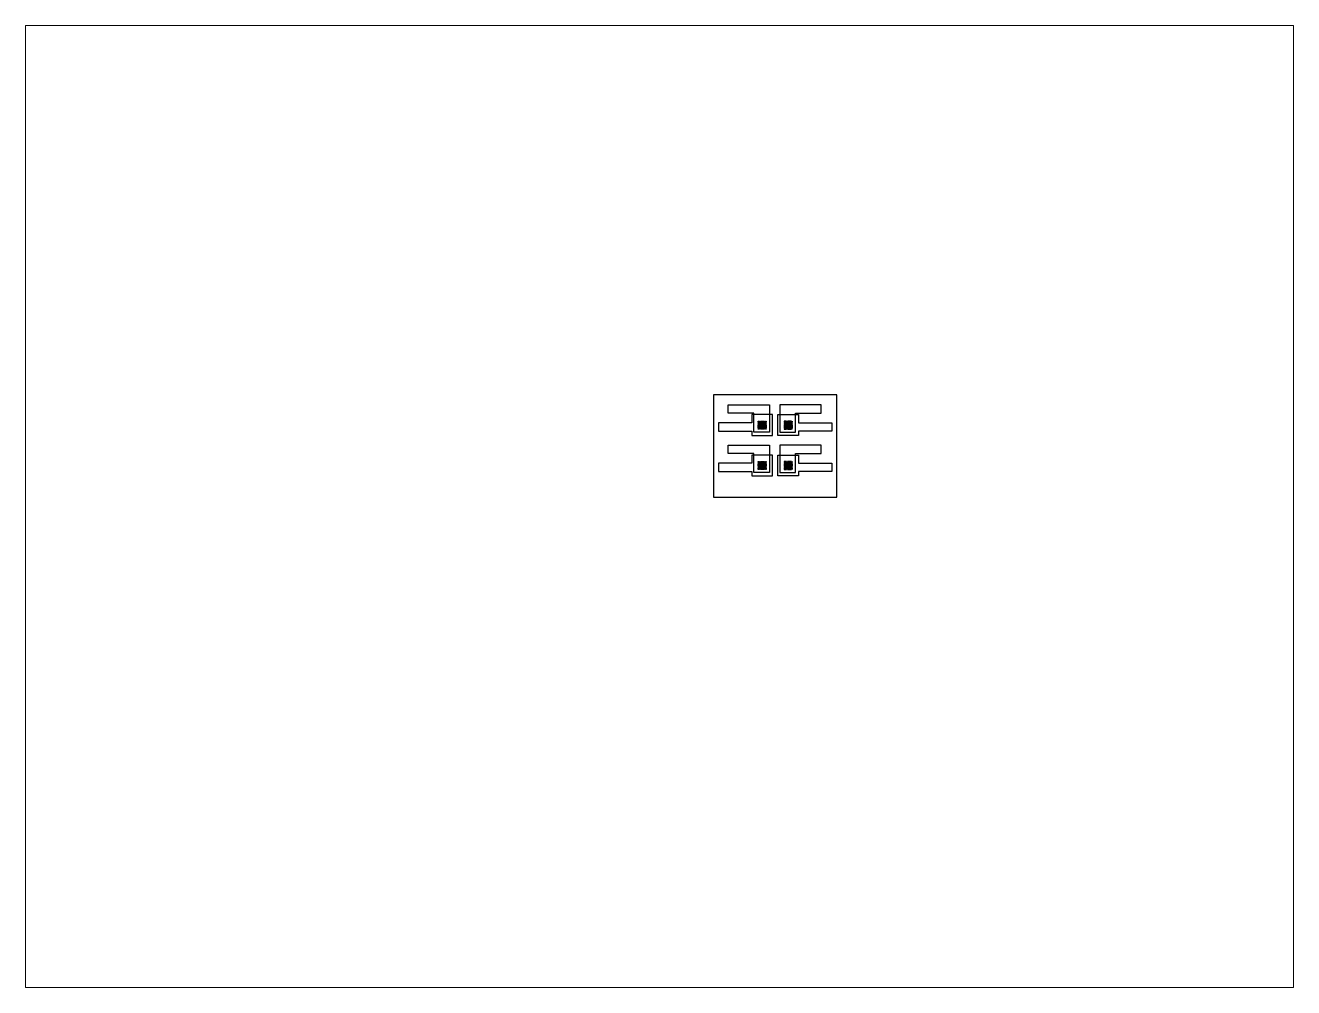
# Paper-space layout 'Layout2' of a CAD drawing. Extents: x 26 to 231, y 20 to 176.
# The model-space entities are those that its viewports show. They can reach past a viewport. Long polylines and large blocks are cut down to what shows.
import ezdxf

# ---------------------------------------------------------------- set-up
doc = ezdxf.new("R2010")
doc.units = 13

# ---------------------------------------------------------------- blocks, each defined once
blk = doc.blocks.new('ㅇㄴㅁㄴㅇㅁ')
for points in [[(1100, 1000), (24900, 1000), (24900, 20800), (1100, 20800), (1100, 1000)], [(1100, 1000), (24900, 1000)]]:
    blk.add_lwpolyline(points)
at = {"color": 1}
for points in [[(8900, 13550), (8900, 17250), (3900, 17250), (3900, 18850), (11900, 18850), (11900, 13550), (8900, 13550)], [(16900, 13550), (16900, 17250), (21900, 17250), (21900, 18850), (13900, 18850), (13900, 13550), (16900, 13550)], [(8900, 5750), (8900, 9450), (3900, 9450), (3900, 11050), (11900, 11050), (11900, 5750), (8900, 5750)], [(16900, 5750), (16900, 9450), (21900, 9450), (21900, 11050), (13900, 11050), (13900, 5750), (16900, 5750)]]:
    blk.add_lwpolyline(points, dxfattribs=at)
at = {"color": 5}
for points in [[(2050, 13750), (8500, 13750), (8500, 12950), (12500, 12950), (12500, 16950), (8500, 16950), (8500, 15350), (2050, 15350), (2050, 13750)], [(23950, 13750), (17500, 13750), (17500, 12950), (13500, 12950), (13500, 16950), (17500, 16950), (17500, 15350), (23950, 15350), (23950, 13750)], [(2050, 5950), (8500, 5950), (8500, 5150), (12500, 5150), (12500, 9150), (8500, 9150), (8500, 7550), (2050, 7550), (2050, 5950)], [(23950, 5950), (17500, 5950), (17500, 5150), (13500, 5150), (13500, 9150), (17500, 9150), (17500, 7550), (23950, 7550), (23950, 5950)]]:
    blk.add_lwpolyline(points, dxfattribs=at)
blk = doc.blocks.new('*U70')
blk.add_lwpolyline([(-25, 25), (25, 25), (25, -25), (-25, -25)], close=True)
blk = doc.blocks.new('*U69')
at = {"color": 0, "linetype": 'ByBlock', "lineweight": -2, "transparency": 16777216}
for p in [(0, 1500), (0, 1400), (0, 1300), (0, 1200), (0, 1100), (0, 1000), (0, 900), (0, 800), (0, 700), (0, 600), (0, 500), (0, 400), (0, 300), (0, 200), (0, 100), (0, 0), (100, 1500), (100, 1400), (100, 1300), (100, 1200), (100, 1100), (100, 1000), (100, 900), (100, 800), (100, 700), (100, 600), (100, 500), (100, 400), (100, 300), (100, 200), (100, 100), (100, 0), (200, 1500), (200, 1400), (200, 1300), (200, 1200), (200, 1100), (200, 1000), (200, 900), (200, 800), (200, 700), (200, 600), (200, 500), (200, 400), (200, 300), (200, 200), (200, 100), (200, 0), (300, 1500), (300, 1400), (300, 1300), (300, 1200), (300, 1100), (300, 1000), (300, 900), (300, 800), (300, 700), (300, 600), (300, 500), (300, 400), (300, 300), (300, 200), (300, 100), (300, 0), (400, 1500), (400, 1400), (400, 1300), (400, 1200), (400, 1100), (400, 1000), (400, 900), (400, 800), (400, 700), (400, 600), (400, 500), (400, 400), (400, 300), (400, 200), (400, 100), (400, 0), (500, 1500), (500, 1400), (500, 1300), (500, 1200), (500, 1100), (500, 1000), (500, 900), (500, 800), (500, 700), (500, 600), (500, 500), (500, 400), (500, 300), (500, 200), (500, 100), (500, 0), (600, 1500), (600, 1400), (600, 1300), (600, 1200), (600, 1100), (600, 1000), (600, 900), (600, 800), (600, 700), (600, 600), (600, 500), (600, 400), (600, 300), (600, 200), (600, 100), (600, 0), (700, 1500), (700, 1400), (700, 1300), (700, 1200), (700, 1100), (700, 1000), (700, 900), (700, 800), (700, 700), (700, 600), (700, 500), (700, 400), (700, 300), (700, 200), (700, 100), (700, 0), (800, 1500), (800, 1400), (800, 1300), (800, 1200), (800, 1100), (800, 1000), (800, 900), (800, 800), (800, 700), (800, 600), (800, 500), (800, 400), (800, 300), (800, 200), (800, 100), (800, 0), (900, 1500), (900, 1400), (900, 1300), (900, 1200), (900, 1100), (900, 1000), (900, 900), (900, 800), (900, 700), (900, 600), (900, 500), (900, 400), (900, 300), (900, 200), (900, 100), (900, 0), (1000, 1500), (1000, 1400), (1000, 1300), (1000, 1200), (1000, 1100), (1000, 1000), (1000, 900), (1000, 800), (1000, 700), (1000, 600), (1000, 500), (1000, 400), (1000, 300), (1000, 200), (1000, 100), (1000, 0), (1100, 1500), (1100, 1400), (1100, 1300), (1100, 1200), (1100, 1100), (1100, 1000), (1100, 900), (1100, 800), (1100, 700), (1100, 600), (1100, 500), (1100, 400), (1100, 300), (1100, 200), (1100, 100), (1100, 0), (1200, 1500), (1200, 1400), (1200, 1300), (1200, 1200), (1200, 1100), (1200, 1000), (1200, 900), (1200, 800), (1200, 700), (1200, 600), (1200, 500), (1200, 400), (1200, 300), (1200, 200), (1200, 100), (1200, 0), (1300, 1500), (1300, 1400), (1300, 1300), (1300, 1200), (1300, 1100), (1300, 1000), (1300, 900), (1300, 800), (1300, 700), (1300, 600), (1300, 500), (1300, 400), (1300, 300), (1300, 200), (1300, 100), (1300, 0), (1400, 1500), (1400, 1400), (1400, 1300), (1400, 1200), (1400, 1100), (1400, 1000), (1400, 900), (1400, 800), (1400, 700), (1400, 600), (1400, 500), (1400, 400), (1400, 300), (1400, 200), (1400, 100), (1400, 0), (1500, 1500), (1500, 1400), (1500, 1300), (1500, 1200), (1500, 1100), (1500, 1000), (1500, 900), (1500, 800), (1500, 700), (1500, 600), (1500, 500), (1500, 400), (1500, 300), (1500, 200), (1500, 100), (1500, 0)]:
    blk.add_blockref('*U70', p, dxfattribs=at)
blk = doc.blocks.new('*U64')
blk.add_lwpolyline([(-25, 25), (25, 25), (25, -25), (-25, -25)], close=True)
blk = doc.blocks.new('*U71')
at = {"color": 0, "linetype": 'ByBlock', "lineweight": -2, "transparency": 16777216}
for p in [(0, 1500), (0, 1400), (0, 1300), (0, 1200), (0, 1100), (0, 1000), (0, 900), (0, 800), (0, 700), (0, 600), (0, 500), (0, 400), (0, 300), (0, 200), (0, 100), (0, 0), (100, 1500), (100, 1400), (100, 1300), (100, 1200), (100, 1100), (100, 1000), (100, 900), (100, 800), (100, 700), (100, 600), (100, 500), (100, 400), (100, 300), (100, 200), (100, 100), (100, 0), (200, 1500), (200, 1400), (200, 1300), (200, 1200), (200, 1100), (200, 1000), (200, 900), (200, 800), (200, 700), (200, 600), (200, 500), (200, 400), (200, 300), (200, 200), (200, 100), (200, 0), (300, 1500), (300, 1400), (300, 1300), (300, 1200), (300, 1100), (300, 1000), (300, 900), (300, 800), (300, 700), (300, 600), (300, 500), (300, 400), (300, 300), (300, 200), (300, 100), (300, 0), (400, 1500), (400, 1400), (400, 1300), (400, 1200), (400, 1100), (400, 1000), (400, 900), (400, 800), (400, 700), (400, 600), (400, 500), (400, 400), (400, 300), (400, 200), (400, 100), (400, 0), (500, 1500), (500, 1400), (500, 1300), (500, 1200), (500, 1100), (500, 1000), (500, 900), (500, 800), (500, 700), (500, 600), (500, 500), (500, 400), (500, 300), (500, 200), (500, 100), (500, 0), (600, 1500), (600, 1400), (600, 1300), (600, 1200), (600, 1100), (600, 1000), (600, 900), (600, 800), (600, 700), (600, 600), (600, 500), (600, 400), (600, 300), (600, 200), (600, 100), (600, 0), (700, 1500), (700, 1400), (700, 1300), (700, 1200), (700, 1100), (700, 1000), (700, 900), (700, 800), (700, 700), (700, 600), (700, 500), (700, 400), (700, 300), (700, 200), (700, 100), (700, 0), (800, 1500), (800, 1400), (800, 1300), (800, 1200), (800, 1100), (800, 1000), (800, 900), (800, 800), (800, 700), (800, 600), (800, 500), (800, 400), (800, 300), (800, 200), (800, 100), (800, 0), (900, 1500), (900, 1400), (900, 1300), (900, 1200), (900, 1100), (900, 1000), (900, 900), (900, 800), (900, 700), (900, 600), (900, 500), (900, 400), (900, 300), (900, 200), (900, 100), (900, 0), (1000, 1500), (1000, 1400), (1000, 1300), (1000, 1200), (1000, 1100), (1000, 1000), (1000, 900), (1000, 800), (1000, 700), (1000, 600), (1000, 500), (1000, 400), (1000, 300), (1000, 200), (1000, 100), (1000, 0), (1100, 1500), (1100, 1400), (1100, 1300), (1100, 1200), (1100, 1100), (1100, 1000), (1100, 900), (1100, 800), (1100, 700), (1100, 600), (1100, 500), (1100, 400), (1100, 300), (1100, 200), (1100, 100), (1100, 0), (1200, 1500), (1200, 1400), (1200, 1300), (1200, 1200), (1200, 1100), (1200, 1000), (1200, 900), (1200, 800), (1200, 700), (1200, 600), (1200, 500), (1200, 400), (1200, 300), (1200, 200), (1200, 100), (1200, 0), (1300, 1500), (1300, 1400), (1300, 1300), (1300, 1200), (1300, 1100), (1300, 1000), (1300, 900), (1300, 800), (1300, 700), (1300, 600), (1300, 500), (1300, 400), (1300, 300), (1300, 200), (1300, 100), (1300, 0), (1400, 1500), (1400, 1400), (1400, 1300), (1400, 1200), (1400, 1100), (1400, 1000), (1400, 900), (1400, 800), (1400, 700), (1400, 600), (1400, 500), (1400, 400), (1400, 300), (1400, 200), (1400, 100), (1400, 0), (1500, 1500), (1500, 1400), (1500, 1300), (1500, 1200), (1500, 1100), (1500, 1000), (1500, 900), (1500, 800), (1500, 700), (1500, 600), (1500, 500), (1500, 400), (1500, 300), (1500, 200), (1500, 100), (1500, 0)]:
    blk.add_blockref('*U64', p, dxfattribs=at)
blk = doc.blocks.new('*U66')
blk.add_lwpolyline([(-25, 25), (25, 25), (25, -25), (-25, -25)], close=True)
blk = doc.blocks.new('*U65')
at = {"color": 0, "linetype": 'ByBlock', "lineweight": -2, "transparency": 16777216}
for p in [(0, 1500), (0, 1400), (0, 1300), (0, 1200), (0, 1100), (0, 1000), (0, 900), (0, 800), (0, 700), (0, 600), (0, 500), (0, 400), (0, 300), (0, 200), (0, 100), (0, 0), (100, 1500), (100, 1400), (100, 1300), (100, 1200), (100, 1100), (100, 1000), (100, 900), (100, 800), (100, 700), (100, 600), (100, 500), (100, 400), (100, 300), (100, 200), (100, 100), (100, 0), (200, 1500), (200, 1400), (200, 1300), (200, 1200), (200, 1100), (200, 1000), (200, 900), (200, 800), (200, 700), (200, 600), (200, 500), (200, 400), (200, 300), (200, 200), (200, 100), (200, 0), (300, 1500), (300, 1400), (300, 1300), (300, 1200), (300, 1100), (300, 1000), (300, 900), (300, 800), (300, 700), (300, 600), (300, 500), (300, 400), (300, 300), (300, 200), (300, 100), (300, 0), (400, 1500), (400, 1400), (400, 1300), (400, 1200), (400, 1100), (400, 1000), (400, 900), (400, 800), (400, 700), (400, 600), (400, 500), (400, 400), (400, 300), (400, 200), (400, 100), (400, 0), (500, 1500), (500, 1400), (500, 1300), (500, 1200), (500, 1100), (500, 1000), (500, 900), (500, 800), (500, 700), (500, 600), (500, 500), (500, 400), (500, 300), (500, 200), (500, 100), (500, 0), (600, 1500), (600, 1400), (600, 1300), (600, 1200), (600, 1100), (600, 1000), (600, 900), (600, 800), (600, 700), (600, 600), (600, 500), (600, 400), (600, 300), (600, 200), (600, 100), (600, 0), (700, 1500), (700, 1400), (700, 1300), (700, 1200), (700, 1100), (700, 1000), (700, 900), (700, 800), (700, 700), (700, 600), (700, 500), (700, 400), (700, 300), (700, 200), (700, 100), (700, 0), (800, 1500), (800, 1400), (800, 1300), (800, 1200), (800, 1100), (800, 1000), (800, 900), (800, 800), (800, 700), (800, 600), (800, 500), (800, 400), (800, 300), (800, 200), (800, 100), (800, 0), (900, 1500), (900, 1400), (900, 1300), (900, 1200), (900, 1100), (900, 1000), (900, 900), (900, 800), (900, 700), (900, 600), (900, 500), (900, 400), (900, 300), (900, 200), (900, 100), (900, 0), (1000, 1500), (1000, 1400), (1000, 1300), (1000, 1200), (1000, 1100), (1000, 1000), (1000, 900), (1000, 800), (1000, 700), (1000, 600), (1000, 500), (1000, 400), (1000, 300), (1000, 200), (1000, 100), (1000, 0), (1100, 1500), (1100, 1400), (1100, 1300), (1100, 1200), (1100, 1100), (1100, 1000), (1100, 900), (1100, 800), (1100, 700), (1100, 600), (1100, 500), (1100, 400), (1100, 300), (1100, 200), (1100, 100), (1100, 0), (1200, 1500), (1200, 1400), (1200, 1300), (1200, 1200), (1200, 1100), (1200, 1000), (1200, 900), (1200, 800), (1200, 700), (1200, 600), (1200, 500), (1200, 400), (1200, 300), (1200, 200), (1200, 100), (1200, 0), (1300, 1500), (1300, 1400), (1300, 1300), (1300, 1200), (1300, 1100), (1300, 1000), (1300, 900), (1300, 800), (1300, 700), (1300, 600), (1300, 500), (1300, 400), (1300, 300), (1300, 200), (1300, 100), (1300, 0), (1400, 1500), (1400, 1400), (1400, 1300), (1400, 1200), (1400, 1100), (1400, 1000), (1400, 900), (1400, 800), (1400, 700), (1400, 600), (1400, 500), (1400, 400), (1400, 300), (1400, 200), (1400, 100), (1400, 0), (1500, 1500), (1500, 1400), (1500, 1300), (1500, 1200), (1500, 1100), (1500, 1000), (1500, 900), (1500, 800), (1500, 700), (1500, 600), (1500, 500), (1500, 400), (1500, 300), (1500, 200), (1500, 100), (1500, 0)]:
    blk.add_blockref('*U66', p, dxfattribs=at)
blk = doc.blocks.new('*U68')
blk.add_lwpolyline([(-25, 25), (25, 25), (25, -25), (-25, -25)], close=True)
blk = doc.blocks.new('*U67')
at = {"color": 0, "linetype": 'ByBlock', "lineweight": -2, "transparency": 16777216}
for p in [(0, 1500), (0, 1400), (0, 1300), (0, 1200), (0, 1100), (0, 1000), (0, 900), (0, 800), (0, 700), (0, 600), (0, 500), (0, 400), (0, 300), (0, 200), (0, 100), (0, 0), (100, 1500), (100, 1400), (100, 1300), (100, 1200), (100, 1100), (100, 1000), (100, 900), (100, 800), (100, 700), (100, 600), (100, 500), (100, 400), (100, 300), (100, 200), (100, 100), (100, 0), (200, 1500), (200, 1400), (200, 1300), (200, 1200), (200, 1100), (200, 1000), (200, 900), (200, 800), (200, 700), (200, 600), (200, 500), (200, 400), (200, 300), (200, 200), (200, 100), (200, 0), (300, 1500), (300, 1400), (300, 1300), (300, 1200), (300, 1100), (300, 1000), (300, 900), (300, 800), (300, 700), (300, 600), (300, 500), (300, 400), (300, 300), (300, 200), (300, 100), (300, 0), (400, 1500), (400, 1400), (400, 1300), (400, 1200), (400, 1100), (400, 1000), (400, 900), (400, 800), (400, 700), (400, 600), (400, 500), (400, 400), (400, 300), (400, 200), (400, 100), (400, 0), (500, 1500), (500, 1400), (500, 1300), (500, 1200), (500, 1100), (500, 1000), (500, 900), (500, 800), (500, 700), (500, 600), (500, 500), (500, 400), (500, 300), (500, 200), (500, 100), (500, 0), (600, 1500), (600, 1400), (600, 1300), (600, 1200), (600, 1100), (600, 1000), (600, 900), (600, 800), (600, 700), (600, 600), (600, 500), (600, 400), (600, 300), (600, 200), (600, 100), (600, 0), (700, 1500), (700, 1400), (700, 1300), (700, 1200), (700, 1100), (700, 1000), (700, 900), (700, 800), (700, 700), (700, 600), (700, 500), (700, 400), (700, 300), (700, 200), (700, 100), (700, 0), (800, 1500), (800, 1400), (800, 1300), (800, 1200), (800, 1100), (800, 1000), (800, 900), (800, 800), (800, 700), (800, 600), (800, 500), (800, 400), (800, 300), (800, 200), (800, 100), (800, 0), (900, 1500), (900, 1400), (900, 1300), (900, 1200), (900, 1100), (900, 1000), (900, 900), (900, 800), (900, 700), (900, 600), (900, 500), (900, 400), (900, 300), (900, 200), (900, 100), (900, 0), (1000, 1500), (1000, 1400), (1000, 1300), (1000, 1200), (1000, 1100), (1000, 1000), (1000, 900), (1000, 800), (1000, 700), (1000, 600), (1000, 500), (1000, 400), (1000, 300), (1000, 200), (1000, 100), (1000, 0), (1100, 1500), (1100, 1400), (1100, 1300), (1100, 1200), (1100, 1100), (1100, 1000), (1100, 900), (1100, 800), (1100, 700), (1100, 600), (1100, 500), (1100, 400), (1100, 300), (1100, 200), (1100, 100), (1100, 0), (1200, 1500), (1200, 1400), (1200, 1300), (1200, 1200), (1200, 1100), (1200, 1000), (1200, 900), (1200, 800), (1200, 700), (1200, 600), (1200, 500), (1200, 400), (1200, 300), (1200, 200), (1200, 100), (1200, 0), (1300, 1500), (1300, 1400), (1300, 1300), (1300, 1200), (1300, 1100), (1300, 1000), (1300, 900), (1300, 800), (1300, 700), (1300, 600), (1300, 500), (1300, 400), (1300, 300), (1300, 200), (1300, 100), (1300, 0), (1400, 1500), (1400, 1400), (1400, 1300), (1400, 1200), (1400, 1100), (1400, 1000), (1400, 900), (1400, 800), (1400, 700), (1400, 600), (1400, 500), (1400, 400), (1400, 300), (1400, 200), (1400, 100), (1400, 0), (1500, 1500), (1500, 1400), (1500, 1300), (1500, 1200), (1500, 1100), (1500, 1000), (1500, 900), (1500, 800), (1500, 700), (1500, 600), (1500, 500), (1500, 400), (1500, 300), (1500, 200), (1500, 100), (1500, 0)]:
    blk.add_blockref('*U68', p, dxfattribs=at)

msp = doc.modelspace()

# ---------------------------------------------------------------- block references
for name, p in [('ㅇㄴㅁㄴㅇㅁ', (58810, 790)), ('*U69', (68535, 14965)), ('*U65', (68535, 7165))]:
    msp.add_blockref(name, p)
at = {"xscale": -1}
for name, p in [('*U71', (75085, 14965)), ('*U67', (75085, 7165))]:
    msp.add_blockref(name, p, dxfattribs=at)

psp = doc.layouts.new('Layout2')

# ---------------------------------------------------------------- viewports
at = {"layer": '0', "view_target_point": (115000, -5000)}
psp.add_viewport(center=(128.5, 97.5), size=(205.6, 156), view_center_point=(-65535.92, 5000), view_height=185839.4215, dxfattribs=at)

doc.saveas('drawing.dxf')
